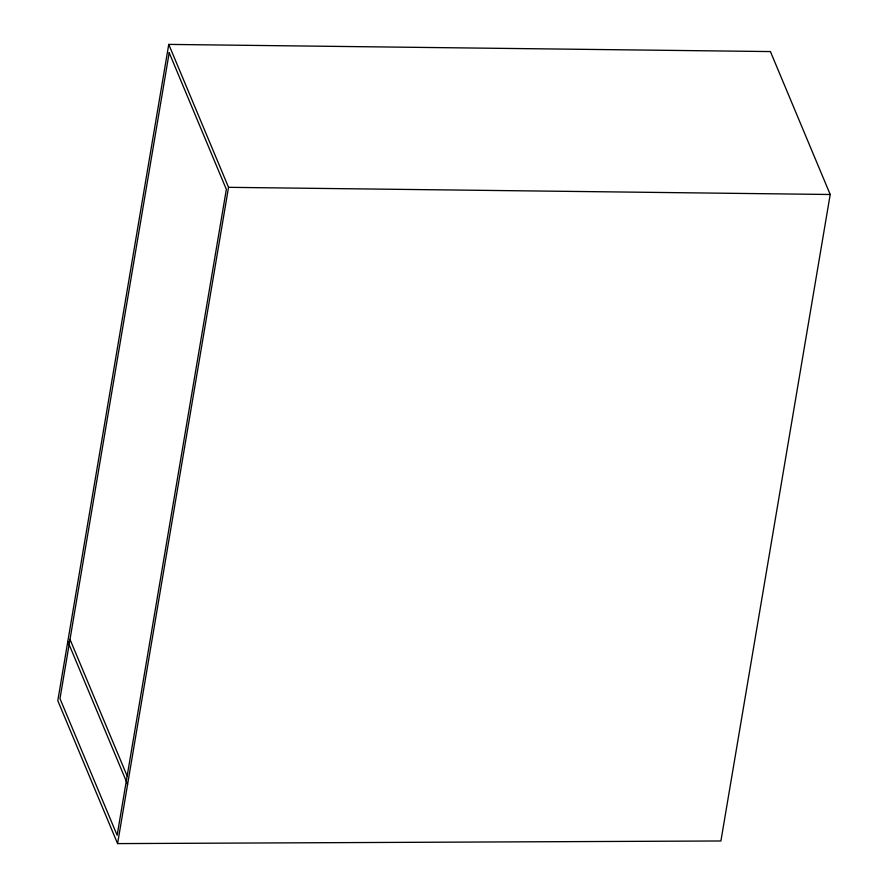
<?xml version="1.0" encoding="UTF-8"?>
<svg xmlns="http://www.w3.org/2000/svg" width="888" height="888" viewBox="0 0 888 888"><rect width="100%" height="100%" fill="white"/><g stroke="black" fill="none" stroke-linecap="round" stroke-linejoin="round"><path stroke-width="1.33" d="M168.753 44.4L57.798 700.676L117.582 843.6L720.901 840.98L830.202 194.494L770.418 51.571L168.753 44.4L228.538 187.324L117.582 843.6M228.538 187.324L830.202 194.494M70.008 639.393L127.162 776.023M67.81 641.436L127.595 784.359M169.197 52.736L59.984 698.634L117.138 835.264L226.351 189.366L169.197 52.736"/></g></svg>
